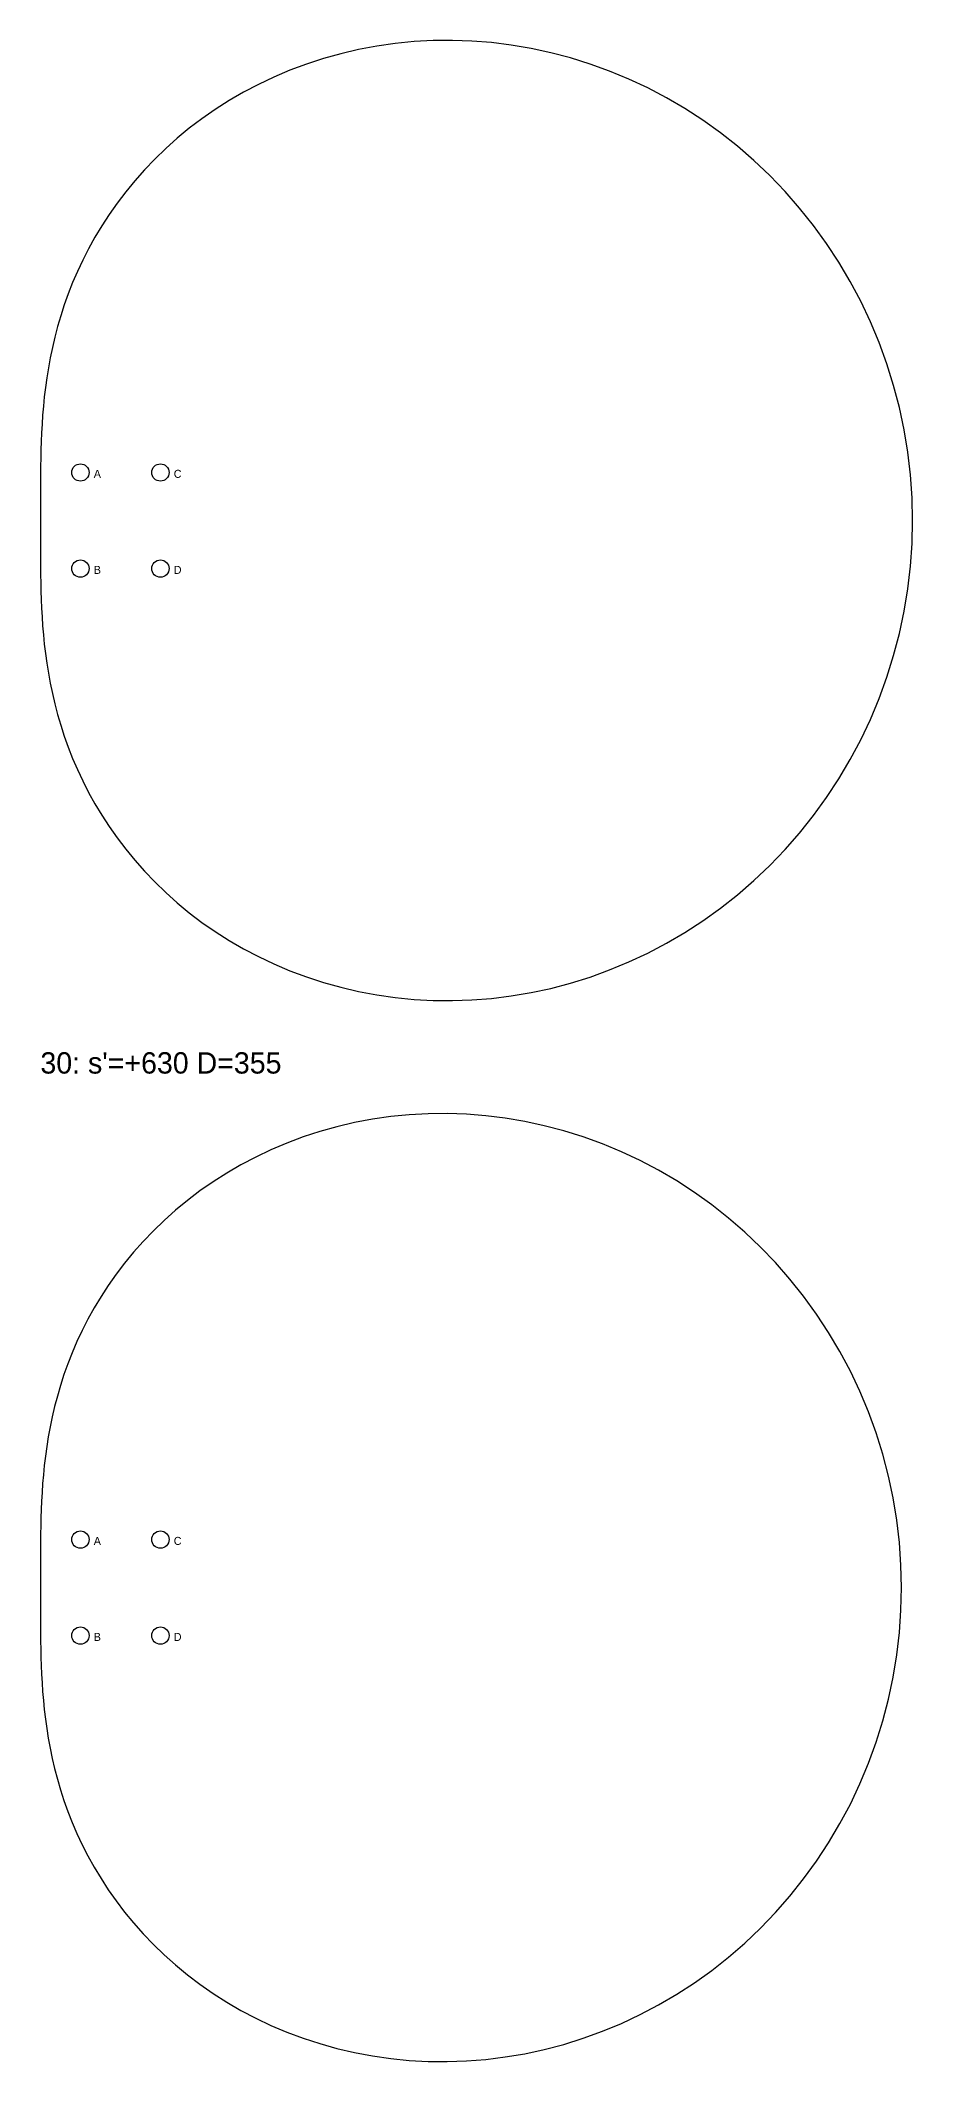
# Model space of a CAD drawing. Header units: millimetres. Extents: x 0 to 2007, y -5243 to 138.
# Drawn here: x 0 to 327, y -2578 to -1820 of the extents above; entities that cross this region are included whole.
import ezdxf

# ---------------------------------------------------------------- set-up
doc = ezdxf.new("R2010")
doc.units = ezdxf.units.MM
for name, color, linetype in [('DOWEL', 5, 'CONTINUOUS'), ('SLAB_25', 3, 'CONTINUOUS'), ('SLAB_30', 2, 'CONTINUOUS'), ('TEXT', 1, 'CONTINUOUS')]:
    doc.layers.add(name, color=color, linetype=linetype)

msp = doc.modelspace()

# ---------------------------------------------------------------- linework, layer by layer
at = {"layer": 'DOWEL'}
for centre in [(15, -1982), (45, -1982), (15, -2018), (45, -2018), (15, -2382), (45, -2382), (15, -2418), (45, -2418)]:
    msp.add_circle(centre, 3.25, dxfattribs=at)
at = {"layer": 'SLAB_25'}
msp.add_lwpolyline([(326.966, -2000), (326.767, -1991.444), (326.171, -1982.908), (325.178, -1974.414), (323.792, -1965.982), (322.018, -1957.633), (319.861, -1949.386), (317.326, -1941.262), (314.423, -1933.28), (311.159, -1925.458), (307.545, -1917.814), (303.591, -1910.367), (299.31, -1903.132), (294.713, -1896.127), (289.814, -1889.366), (284.628, -1882.863), (279.171, -1876.633), (273.457, -1870.687), (267.503, -1865.037), (261.327, -1859.693), (254.945, -1854.665), (248.376, -1849.961), (241.639, -1845.589), (234.751, -1841.554), (227.732, -1837.861), (220.6, -1834.515), (213.375, -1831.517), (206.076, -1828.869), (198.721, -1826.571), (191.329, -1824.624), (183.919, -1823.024), (176.509, -1821.769), (169.116, -1820.856), (161.759, -1820.278), (154.454, -1820.03), (147.218, -1820.105), (140.066, -1820.495), (133.014, -1821.192), (126.076, -1822.185), (119.265, -1823.466), (112.595, -1825.022), (106.077, -1826.842), (99.723, -1828.915), (93.543, -1831.227), (87.547, -1833.765), (81.742, -1836.517), (76.136, -1839.467), (70.735, -1842.603), (65.546, -1845.91), (60.572, -1849.373), (55.818, -1852.979), (51.285, -1856.713), (46.975, -1860.561), (42.89, -1864.508), (39.028, -1868.541), (35.389, -1872.647), (31.971, -1876.812), (28.77, -1881.024), (25.784, -1885.269), (23.007, -1889.536), (20.435, -1893.815), (18.063, -1898.093), (15.883, -1902.361), (13.89, -1906.61), (12.075, -1910.83), (10.43, -1915.014), (8.949, -1919.155), (7.621, -1923.246), (6.439, -1927.281), (5.393, -1931.255), (4.474, -1935.165), (3.673, -1939.006), (2.981, -1942.777), (2.389, -1946.476), (1.887, -1950.102), (1.467, -1953.654), (1.12, -1957.133), (0.837, -1960.54), (0.611, -1963.878), (0.433, -1967.149), (0.297, -1970.357), (0.196, -1973.504), (0.123, -1976.596), (0.072, -1979.638), (0.039, -1982.634), (0.019, -1985.59), (0.008, -1988.513), (0.002, -1991.409), (0, -1994.284), (0, -1997.146), (0, -2000), (0, -2002.854), (0, -2005.716), (0.002, -2008.591), (0.008, -2011.487), (0.019, -2014.41), (0.039, -2017.366), (0.072, -2020.362), (0.123, -2023.404), (0.196, -2026.496), (0.297, -2029.643), (0.433, -2032.851), (0.611, -2036.122), (0.837, -2039.46), (1.12, -2042.867), (1.467, -2046.346), (1.887, -2049.898), (2.389, -2053.524), (2.981, -2057.223), (3.673, -2060.994), (4.474, -2064.835), (5.393, -2068.745), (6.439, -2072.719), (7.621, -2076.754), (8.949, -2080.845), (10.43, -2084.986), (12.075, -2089.17), (13.89, -2093.39), (15.883, -2097.639), (18.063, -2101.907), (20.435, -2106.185), (23.007, -2110.464), (25.784, -2114.731), (28.77, -2118.976), (31.971, -2123.188), (35.389, -2127.353), (39.028, -2131.459), (42.89, -2135.492), (46.975, -2139.439), (51.285, -2143.287), (55.818, -2147.021), (60.572, -2150.627), (65.546, -2154.09), (70.735, -2157.397), (76.136, -2160.533), (81.742, -2163.483), (87.547, -2166.235), (93.543, -2168.773), (99.723, -2171.085), (106.077, -2173.158), (112.595, -2174.978), (119.265, -2176.534), (126.076, -2177.815), (133.014, -2178.808), (140.066, -2179.505), (147.218, -2179.895), (154.454, -2179.97), (161.759, -2179.722), (169.116, -2179.144), (176.509, -2178.231), (183.919, -2176.976), (191.329, -2175.376), (198.721, -2173.429), (206.076, -2171.131), (213.375, -2168.483), (220.6, -2165.485), (227.732, -2162.139), (234.751, -2158.446), (241.639, -2154.411), (248.376, -2150.039), (254.945, -2145.335), (261.327, -2140.307), (267.503, -2134.963), (273.457, -2129.313), (279.171, -2123.367), (284.628, -2117.137), (289.814, -2110.634), (294.713, -2103.873), (299.31, -2096.868), (303.591, -2089.633), (307.545, -2082.186), (311.159, -2074.542), (314.423, -2066.72), (317.326, -2058.738), (319.861, -2050.614), (322.018, -2042.367), (323.792, -2034.018), (325.178, -2025.586), (326.171, -2017.092), (326.767, -2008.556)], close=True, dxfattribs=at)
at = {"layer": 'SLAB_30'}
msp.add_lwpolyline([(322.809, -2400), (322.612, -2391.552), (322.023, -2383.125), (321.043, -2374.739), (319.675, -2366.415), (317.923, -2358.172), (315.793, -2350.03), (313.291, -2342.009), (310.425, -2334.128), (307.203, -2326.406), (303.635, -2318.859), (299.731, -2311.507), (295.504, -2304.364), (290.965, -2297.448), (286.129, -2290.773), (281.009, -2284.353), (275.621, -2278.201), (269.979, -2272.331), (264.101, -2266.753), (258.003, -2261.477), (251.703, -2256.513), (245.218, -2251.869), (238.566, -2247.553), (231.766, -2243.569), (224.836, -2239.923), (217.795, -2236.619), (210.662, -2233.659), (203.455, -2231.045), (196.194, -2228.777), (188.896, -2226.854), (181.58, -2225.275), (174.264, -2224.036), (166.966, -2223.134), (159.702, -2222.563), (152.49, -2222.318), (145.346, -2222.392), (138.285, -2222.778), (131.323, -2223.465), (124.473, -2224.446), (117.749, -2225.71), (111.163, -2227.247), (104.728, -2229.044), (98.455, -2231.09), (92.354, -2233.373), (86.433, -2235.879), (80.702, -2238.596), (75.168, -2241.509), (69.836, -2244.605), (64.713, -2247.869), (59.802, -2251.289), (55.108, -2254.849), (50.633, -2258.535), (46.378, -2262.334), (42.345, -2266.231), (38.532, -2270.213), (34.939, -2274.267), (31.564, -2278.379), (28.404, -2282.536), (25.456, -2286.728), (22.714, -2290.941), (20.176, -2295.165), (17.833, -2299.389), (15.681, -2303.603), (13.713, -2307.797), (11.921, -2311.964), (10.298, -2316.095), (8.835, -2320.183), (7.524, -2324.222), (6.357, -2328.206), (5.324, -2332.129), (4.417, -2335.989), (3.627, -2339.782), (2.944, -2343.505), (2.359, -2347.157), (1.863, -2350.736), (1.449, -2354.243), (1.106, -2357.678), (0.827, -2361.042), (0.603, -2364.338), (0.428, -2367.567), (0.294, -2370.734), (0.193, -2373.841), (0.121, -2376.894), (0.071, -2379.896), (0.039, -2382.854), (0.019, -2385.773), (0.008, -2388.659), (0.002, -2391.518), (0, -2394.357), (0, -2397.182), (0, -2400), (0, -2402.818), (0, -2405.643), (0.002, -2408.482), (0.008, -2411.341), (0.019, -2414.227), (0.039, -2417.146), (0.071, -2420.104), (0.121, -2423.106), (0.193, -2426.159), (0.294, -2429.266), (0.428, -2432.433), (0.603, -2435.662), (0.827, -2438.958), (1.106, -2442.322), (1.449, -2445.757), (1.863, -2449.264), (2.359, -2452.843), (2.944, -2456.495), (3.627, -2460.218), (4.417, -2464.011), (5.324, -2467.871), (6.357, -2471.794), (7.524, -2475.778), (8.835, -2479.817), (10.298, -2483.905), (11.921, -2488.036), (13.713, -2492.203), (15.681, -2496.397), (17.833, -2500.611), (20.176, -2504.835), (22.714, -2509.059), (25.456, -2513.272), (28.404, -2517.464), (31.564, -2521.621), (34.939, -2525.733), (38.532, -2529.787), (42.345, -2533.769), (46.378, -2537.666), (50.633, -2541.465), (55.108, -2545.151), (59.802, -2548.711), (64.713, -2552.131), (69.836, -2555.395), (75.168, -2558.491), (80.702, -2561.404), (86.433, -2564.121), (92.354, -2566.627), (98.455, -2568.91), (104.728, -2570.956), (111.163, -2572.753), (117.749, -2574.29), (124.473, -2575.554), (131.323, -2576.535), (138.285, -2577.222), (145.346, -2577.608), (152.49, -2577.682), (159.702, -2577.437), (166.966, -2576.866), (174.264, -2575.964), (181.58, -2574.725), (188.896, -2573.146), (196.194, -2571.223), (203.455, -2568.955), (210.662, -2566.341), (217.795, -2563.381), (224.836, -2560.077), (231.766, -2556.431), (238.566, -2552.447), (245.218, -2548.131), (251.703, -2543.487), (258.003, -2538.523), (264.101, -2533.247), (269.979, -2527.669), (275.621, -2521.799), (281.009, -2515.647), (286.129, -2509.227), (290.965, -2502.552), (295.504, -2495.636), (299.731, -2488.493), (303.635, -2481.141), (307.203, -2473.594), (310.425, -2465.872), (313.291, -2457.991), (315.793, -2449.97), (317.923, -2441.828), (319.675, -2433.585), (321.043, -2425.261), (322.023, -2416.875), (322.612, -2408.448)], close=True, dxfattribs=at)

# ---------------------------------------------------------------- texts
at = {"layer": 'DOWEL'}
for s, p in [('A', (20, -1984)), ('C', (50, -1984)), ('B', (20, -2020)), ('D', (50, -2020)), ('A', (20, -2384)), ('C', (50, -2384)), ('B', (20, -2420)), ('D', (50, -2420))]:
    msp.add_text(s, height=3, dxfattribs=at).set_placement(p)
at = {"layer": 'TEXT'}
msp.add_text("30: s'=+630 D=355", height=8, dxfattribs=at).set_placement((0, -2207.318))

doc.saveas('drawing.dxf')
